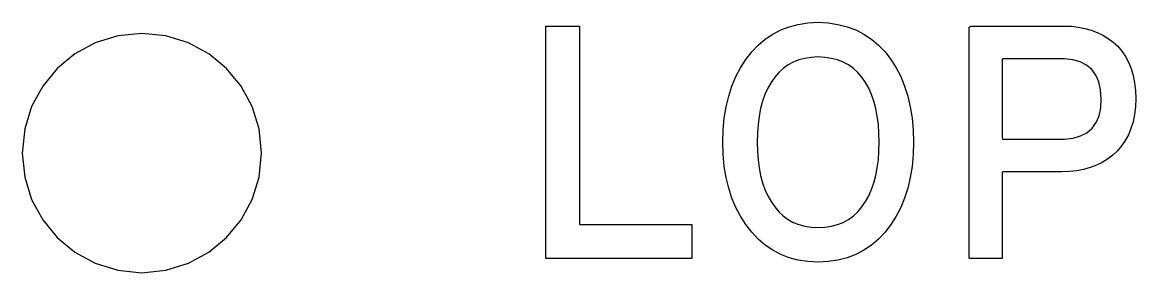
# Model space of a CAD drawing. Extents: x 1 to 47.7, y 0.2 to 35.
# Drawn here: x 13.0703 to 13.5356, y 9.9636 to 10.0683 of the extents above; entities that cross this region are included whole.
import ezdxf

# ---------------------------------------------------------------- set-up
doc = ezdxf.new("R2010")
doc.units = 0
doc.header["$MEASUREMENT"] = 0
doc.layers.add('4_2__4U__FRONT_PANEL_W_24_', color=7, linetype='CONTINUOUS')
doc.layers.add('5_1___24__TARGET_LEDS___12', color=7, linetype='CONTINUOUS')

msp = doc.modelspace()

# ---------------------------------------------------------------- linework, layer by layer
at = {"layer": '4_2__4U__FRONT_PANEL_W_24_'}
msp.add_lwpolyline([(13.28901, 9.96953), (13.28901, 10.06671), (13.30311, 10.06671), (13.30311, 9.98376), (13.35007, 9.98376), (13.35007, 9.96953), (13.28901, 9.96953)], dxfattribs=at)
for points in [[(13.44275, 10.01815), (13.44257, 10.01298), (13.44211, 10.00806), (13.44136, 10.00339), (13.44032, 9.99896), (13.439, 9.99479), (13.43739, 9.99086), (13.43549, 9.98719), (13.4333, 9.98376), (13.43082, 9.98056), (13.42808, 9.97768), (13.42512, 9.97517), (13.42195, 9.97304), (13.41856, 9.97128), (13.41495, 9.96989), (13.41112, 9.96888), (13.40707, 9.96824), (13.4028, 9.96797), (13.39857, 9.96824), (13.39456, 9.96888), (13.39078, 9.96989), (13.38721, 9.97128), (13.38387, 9.97304), (13.38074, 9.97517), (13.37784, 9.97768), (13.37516, 9.98056), (13.37267, 9.98376), (13.37043, 9.98719), (13.36849, 9.99086), (13.36684, 9.99479), (13.36548, 9.99896), (13.36442, 10.00339), (13.36365, 10.00806), (13.36318, 10.01298), (13.363, 10.01815), (13.36318, 10.02333), (13.36365, 10.02826), (13.36442, 10.03295), (13.36548, 10.03739), (13.36684, 10.04159), (13.36849, 10.04555), (13.37043, 10.04926), (13.37267, 10.05273), (13.37516, 10.05593), (13.37784, 10.05876), (13.38074, 10.06123), (13.38387, 10.06333), (13.38721, 10.06506), (13.39078, 10.06641), (13.39456, 10.0674), (13.39857, 10.06802), (13.4028, 10.06827), (13.40707, 10.06802), (13.41112, 10.0674), (13.41495, 10.06641), (13.41856, 10.06506), (13.42195, 10.06333), (13.42512, 10.06123), (13.42808, 10.05876), (13.43082, 10.05593), (13.4333, 10.05273), (13.43549, 10.04926), (13.43739, 10.04555), (13.439, 10.04159), (13.44032, 10.03739), (13.44136, 10.03295), (13.44211, 10.02826), (13.44257, 10.02333)], [(13.53559, 10.0363), (13.53544, 10.0329), (13.53506, 10.02969), (13.53445, 10.02668), (13.53361, 10.02387), (13.53254, 10.02125), (13.53123, 10.01883), (13.5297, 10.01661), (13.52793, 10.01458), (13.52596, 10.01275), (13.52383, 10.01113), (13.52156, 10.00972), (13.51913, 10.00853), (13.51656, 10.00755), (13.51383, 10.00678), (13.51096, 10.00623), (13.50793, 10.00588), (13.50476, 10.00575), (13.50365, 10.00575), (13.50132, 10.00575), (13.49787, 10.00575), (13.49376, 10.00575), (13.48947, 10.00575), (13.48546, 10.00575), (13.48222, 10.00575), (13.4802, 10.00575), (13.47978, 10.00559), (13.47978, 10.00339), (13.47978, 9.99914), (13.47978, 9.99354), (13.47978, 9.98729), (13.47978, 9.98107), (13.47978, 9.97559), (13.47978, 9.97154), (13.47978, 9.9696), (13.47945, 9.96953), (13.47823, 9.96953), (13.47635, 9.96953), (13.47407, 9.96953), (13.47165, 9.96953), (13.46937, 9.96953), (13.46749, 9.96953), (13.46626, 9.96953), (13.46594, 9.96972), (13.46594, 9.97491), (13.46594, 9.98579), (13.46594, 10.0005), (13.46594, 10.01717), (13.46594, 10.03395), (13.46594, 10.04897), (13.46594, 10.06037), (13.46594, 10.06628), (13.46662, 10.06671), (13.46984, 10.06671), (13.47504, 10.06671), (13.48144, 10.06671), (13.48831, 10.06671), (13.49489, 10.06671), (13.50042, 10.06671), (13.50414, 10.06671), (13.50568, 10.06671), (13.50871, 10.06659), (13.5116, 10.06626), (13.51436, 10.06572), (13.51698, 10.06499), (13.51947, 10.06405), (13.52182, 10.0629), (13.52403, 10.06155), (13.52611, 10.06), (13.52806, 10.05822), (13.52979, 10.0562), (13.5313, 10.05398), (13.53259, 10.05156), (13.53364, 10.04892), (13.53447, 10.04608), (13.53507, 10.04302), (13.53544, 10.03976)], [(13.12022, 9.96361), (13.1303, 9.96462), (13.13969, 9.96754), (13.14819, 9.97215), (13.15559, 9.97826), (13.1617, 9.98567), (13.16631, 9.99416), (13.16923, 10.00355), (13.17024, 10.01363), (13.16923, 10.0237), (13.16631, 10.03309), (13.1617, 10.04158), (13.15559, 10.04897), (13.14819, 10.05508), (13.13969, 10.05969), (13.1303, 10.0626), (13.12022, 10.06362), (13.11015, 10.0626), (13.10077, 10.05969), (13.09228, 10.05508), (13.08488, 10.04897), (13.07878, 10.04158), (13.07418, 10.03309), (13.07127, 10.0237), (13.07026, 10.01363), (13.07127, 10.00355), (13.07418, 9.99416), (13.07878, 9.98567), (13.08488, 9.97826), (13.09228, 9.97215), (13.10077, 9.96754), (13.11015, 9.96462)], [(13.42837, 10.01815), (13.42828, 10.02197), (13.42802, 10.0256), (13.42757, 10.02902), (13.42695, 10.03225), (13.42614, 10.03527), (13.42516, 10.03811), (13.424, 10.04074), (13.42267, 10.04317), (13.42114, 10.04538), (13.41945, 10.04732), (13.41758, 10.049), (13.41554, 10.05043), (13.41333, 10.0516), (13.41095, 10.05252), (13.4084, 10.05319), (13.40569, 10.0536), (13.4028, 10.05377), (13.39998, 10.0536), (13.39732, 10.05319), (13.39481, 10.05252), (13.39247, 10.0516), (13.39029, 10.05043), (13.38827, 10.049), (13.38642, 10.04732), (13.38472, 10.04538), (13.38319, 10.04317), (13.38182, 10.04074), (13.38064, 10.03811), (13.37964, 10.03527), (13.37883, 10.03225), (13.37819, 10.02902), (13.37774, 10.0256), (13.37746, 10.02197), (13.37737, 10.01815), (13.37746, 10.01438), (13.37774, 10.0108), (13.37819, 10.00742), (13.37883, 10.00423), (13.37964, 10.00123), (13.38064, 9.99843), (13.38182, 9.99581), (13.38319, 9.9934), (13.38472, 9.99114), (13.38642, 9.98911), (13.38827, 9.98735), (13.39029, 9.98586), (13.39247, 9.98464), (13.39481, 9.9837), (13.39732, 9.98302), (13.39998, 9.98261), (13.4028, 9.98248), (13.40569, 9.98261), (13.4084, 9.98302), (13.41095, 9.9837), (13.41333, 9.98464), (13.41554, 9.98586), (13.41758, 9.98735), (13.41945, 9.98911), (13.42114, 9.99114), (13.42267, 9.9934), (13.424, 9.99581), (13.42516, 9.99843), (13.42614, 10.00123), (13.42695, 10.00423), (13.42757, 10.00742), (13.42802, 10.0108), (13.42828, 10.01438)], [(13.52121, 10.0363), (13.52089, 10.0401), (13.52011, 10.04341), (13.51887, 10.04623), (13.51718, 10.04856), (13.51502, 10.05041), (13.51241, 10.05176), (13.50934, 10.05263), (13.50582, 10.053), (13.50438, 10.05302), (13.50194, 10.05302), (13.49823, 10.05302), (13.4938, 10.05302), (13.48921, 10.05302), (13.48501, 10.05302), (13.48174, 10.05302), (13.47995, 10.05302), (13.47978, 10.05251), (13.47978, 10.04968), (13.47978, 10.04503), (13.47978, 10.03928), (13.47978, 10.03317), (13.47978, 10.02742), (13.47978, 10.02277), (13.47978, 10.01995), (13.47995, 10.01944), (13.48174, 10.01944), (13.48501, 10.01944), (13.48921, 10.01944), (13.4938, 10.01944), (13.49823, 10.01944), (13.50194, 10.01944), (13.50438, 10.01944), (13.50584, 10.01946), (13.50944, 10.01987), (13.51256, 10.02076), (13.51521, 10.02213), (13.51737, 10.02399), (13.51905, 10.02634), (13.52025, 10.02917), (13.52097, 10.03249)]]:
    msp.add_lwpolyline(points, close=True, dxfattribs=at)
at = {"layer": '5_1___24__TARGET_LEDS___12'}
msp.add_lwpolyline([(13.28901, 9.96953), (13.28901, 10.06671), (13.30311, 10.06671), (13.30311, 9.98376), (13.35007, 9.98376), (13.35007, 9.96953), (13.28901, 9.96953)], dxfattribs=at)
for points in [[(13.44275, 10.01815), (13.44257, 10.01298), (13.44211, 10.00806), (13.44136, 10.00339), (13.44032, 9.99896), (13.439, 9.99479), (13.43739, 9.99086), (13.43549, 9.98719), (13.4333, 9.98376), (13.43082, 9.98056), (13.42808, 9.97768), (13.42512, 9.97517), (13.42195, 9.97304), (13.41856, 9.97128), (13.41495, 9.96989), (13.41112, 9.96888), (13.40707, 9.96824), (13.4028, 9.96797), (13.39857, 9.96824), (13.39456, 9.96888), (13.39078, 9.96989), (13.38721, 9.97128), (13.38387, 9.97304), (13.38074, 9.97517), (13.37784, 9.97768), (13.37516, 9.98056), (13.37267, 9.98376), (13.37043, 9.98719), (13.36849, 9.99086), (13.36684, 9.99479), (13.36548, 9.99896), (13.36442, 10.00339), (13.36365, 10.00806), (13.36318, 10.01298), (13.363, 10.01815), (13.36318, 10.02333), (13.36365, 10.02826), (13.36442, 10.03295), (13.36548, 10.03739), (13.36684, 10.04159), (13.36849, 10.04555), (13.37043, 10.04926), (13.37267, 10.05273), (13.37516, 10.05593), (13.37784, 10.05876), (13.38074, 10.06123), (13.38387, 10.06333), (13.38721, 10.06506), (13.39078, 10.06641), (13.39456, 10.0674), (13.39857, 10.06802), (13.4028, 10.06827), (13.40707, 10.06802), (13.41112, 10.0674), (13.41495, 10.06641), (13.41856, 10.06506), (13.42195, 10.06333), (13.42512, 10.06123), (13.42808, 10.05876), (13.43082, 10.05593), (13.4333, 10.05273), (13.43549, 10.04926), (13.43739, 10.04555), (13.439, 10.04159), (13.44032, 10.03739), (13.44136, 10.03295), (13.44211, 10.02826), (13.44257, 10.02333)], [(13.53559, 10.0363), (13.53544, 10.0329), (13.53506, 10.02969), (13.53445, 10.02668), (13.53361, 10.02387), (13.53254, 10.02125), (13.53123, 10.01883), (13.5297, 10.01661), (13.52793, 10.01458), (13.52596, 10.01275), (13.52383, 10.01113), (13.52156, 10.00972), (13.51913, 10.00853), (13.51656, 10.00755), (13.51383, 10.00678), (13.51096, 10.00623), (13.50793, 10.00588), (13.50476, 10.00575), (13.50365, 10.00575), (13.50132, 10.00575), (13.49787, 10.00575), (13.49376, 10.00575), (13.48947, 10.00575), (13.48546, 10.00575), (13.48222, 10.00575), (13.4802, 10.00575), (13.47978, 10.00559), (13.47978, 10.00339), (13.47978, 9.99914), (13.47978, 9.99354), (13.47978, 9.98729), (13.47978, 9.98107), (13.47978, 9.97559), (13.47978, 9.97154), (13.47978, 9.9696), (13.47945, 9.96953), (13.47823, 9.96953), (13.47635, 9.96953), (13.47407, 9.96953), (13.47165, 9.96953), (13.46937, 9.96953), (13.46749, 9.96953), (13.46626, 9.96953), (13.46594, 9.96972), (13.46594, 9.97491), (13.46594, 9.98579), (13.46594, 10.0005), (13.46594, 10.01717), (13.46594, 10.03395), (13.46594, 10.04897), (13.46594, 10.06037), (13.46594, 10.06628), (13.46662, 10.06671), (13.46984, 10.06671), (13.47504, 10.06671), (13.48144, 10.06671), (13.48831, 10.06671), (13.49489, 10.06671), (13.50042, 10.06671), (13.50414, 10.06671), (13.50568, 10.06671), (13.50871, 10.06659), (13.5116, 10.06626), (13.51436, 10.06572), (13.51698, 10.06499), (13.51947, 10.06405), (13.52182, 10.0629), (13.52403, 10.06155), (13.52611, 10.06), (13.52806, 10.05822), (13.52979, 10.0562), (13.5313, 10.05398), (13.53259, 10.05156), (13.53364, 10.04892), (13.53447, 10.04608), (13.53507, 10.04302), (13.53544, 10.03976)], [(13.12022, 9.96361), (13.1303, 9.96462), (13.13969, 9.96754), (13.14819, 9.97215), (13.15559, 9.97826), (13.1617, 9.98567), (13.16631, 9.99416), (13.16923, 10.00355), (13.17024, 10.01363), (13.16923, 10.0237), (13.16631, 10.03309), (13.1617, 10.04158), (13.15559, 10.04897), (13.14819, 10.05508), (13.13969, 10.05969), (13.1303, 10.0626), (13.12022, 10.06362), (13.11015, 10.0626), (13.10077, 10.05969), (13.09228, 10.05508), (13.08488, 10.04897), (13.07878, 10.04158), (13.07418, 10.03309), (13.07127, 10.0237), (13.07026, 10.01363), (13.07127, 10.00355), (13.07418, 9.99416), (13.07878, 9.98567), (13.08488, 9.97826), (13.09228, 9.97215), (13.10077, 9.96754), (13.11015, 9.96462)], [(13.42837, 10.01815), (13.42828, 10.02197), (13.42802, 10.0256), (13.42757, 10.02902), (13.42695, 10.03225), (13.42614, 10.03527), (13.42516, 10.03811), (13.424, 10.04074), (13.42267, 10.04317), (13.42114, 10.04538), (13.41945, 10.04732), (13.41758, 10.049), (13.41554, 10.05043), (13.41333, 10.0516), (13.41095, 10.05252), (13.4084, 10.05319), (13.40569, 10.0536), (13.4028, 10.05377), (13.39998, 10.0536), (13.39732, 10.05319), (13.39481, 10.05252), (13.39247, 10.0516), (13.39029, 10.05043), (13.38827, 10.049), (13.38642, 10.04732), (13.38472, 10.04538), (13.38319, 10.04317), (13.38182, 10.04074), (13.38064, 10.03811), (13.37964, 10.03527), (13.37883, 10.03225), (13.37819, 10.02902), (13.37774, 10.0256), (13.37746, 10.02197), (13.37737, 10.01815), (13.37746, 10.01438), (13.37774, 10.0108), (13.37819, 10.00742), (13.37883, 10.00423), (13.37964, 10.00123), (13.38064, 9.99843), (13.38182, 9.99581), (13.38319, 9.9934), (13.38472, 9.99114), (13.38642, 9.98911), (13.38827, 9.98735), (13.39029, 9.98586), (13.39247, 9.98464), (13.39481, 9.9837), (13.39732, 9.98302), (13.39998, 9.98261), (13.4028, 9.98248), (13.40569, 9.98261), (13.4084, 9.98302), (13.41095, 9.9837), (13.41333, 9.98464), (13.41554, 9.98586), (13.41758, 9.98735), (13.41945, 9.98911), (13.42114, 9.99114), (13.42267, 9.9934), (13.424, 9.99581), (13.42516, 9.99843), (13.42614, 10.00123), (13.42695, 10.00423), (13.42757, 10.00742), (13.42802, 10.0108), (13.42828, 10.01438)], [(13.52121, 10.0363), (13.52089, 10.0401), (13.52011, 10.04341), (13.51887, 10.04623), (13.51718, 10.04856), (13.51502, 10.05041), (13.51241, 10.05176), (13.50934, 10.05263), (13.50582, 10.053), (13.50438, 10.05302), (13.50194, 10.05302), (13.49823, 10.05302), (13.4938, 10.05302), (13.48921, 10.05302), (13.48501, 10.05302), (13.48174, 10.05302), (13.47995, 10.05302), (13.47978, 10.05251), (13.47978, 10.04968), (13.47978, 10.04503), (13.47978, 10.03928), (13.47978, 10.03317), (13.47978, 10.02742), (13.47978, 10.02277), (13.47978, 10.01995), (13.47995, 10.01944), (13.48174, 10.01944), (13.48501, 10.01944), (13.48921, 10.01944), (13.4938, 10.01944), (13.49823, 10.01944), (13.50194, 10.01944), (13.50438, 10.01944), (13.50584, 10.01946), (13.50944, 10.01987), (13.51256, 10.02076), (13.51521, 10.02213), (13.51737, 10.02399), (13.51905, 10.02634), (13.52025, 10.02917), (13.52097, 10.03249)]]:
    msp.add_lwpolyline(points, close=True, dxfattribs=at)

doc.saveas('drawing.dxf')
